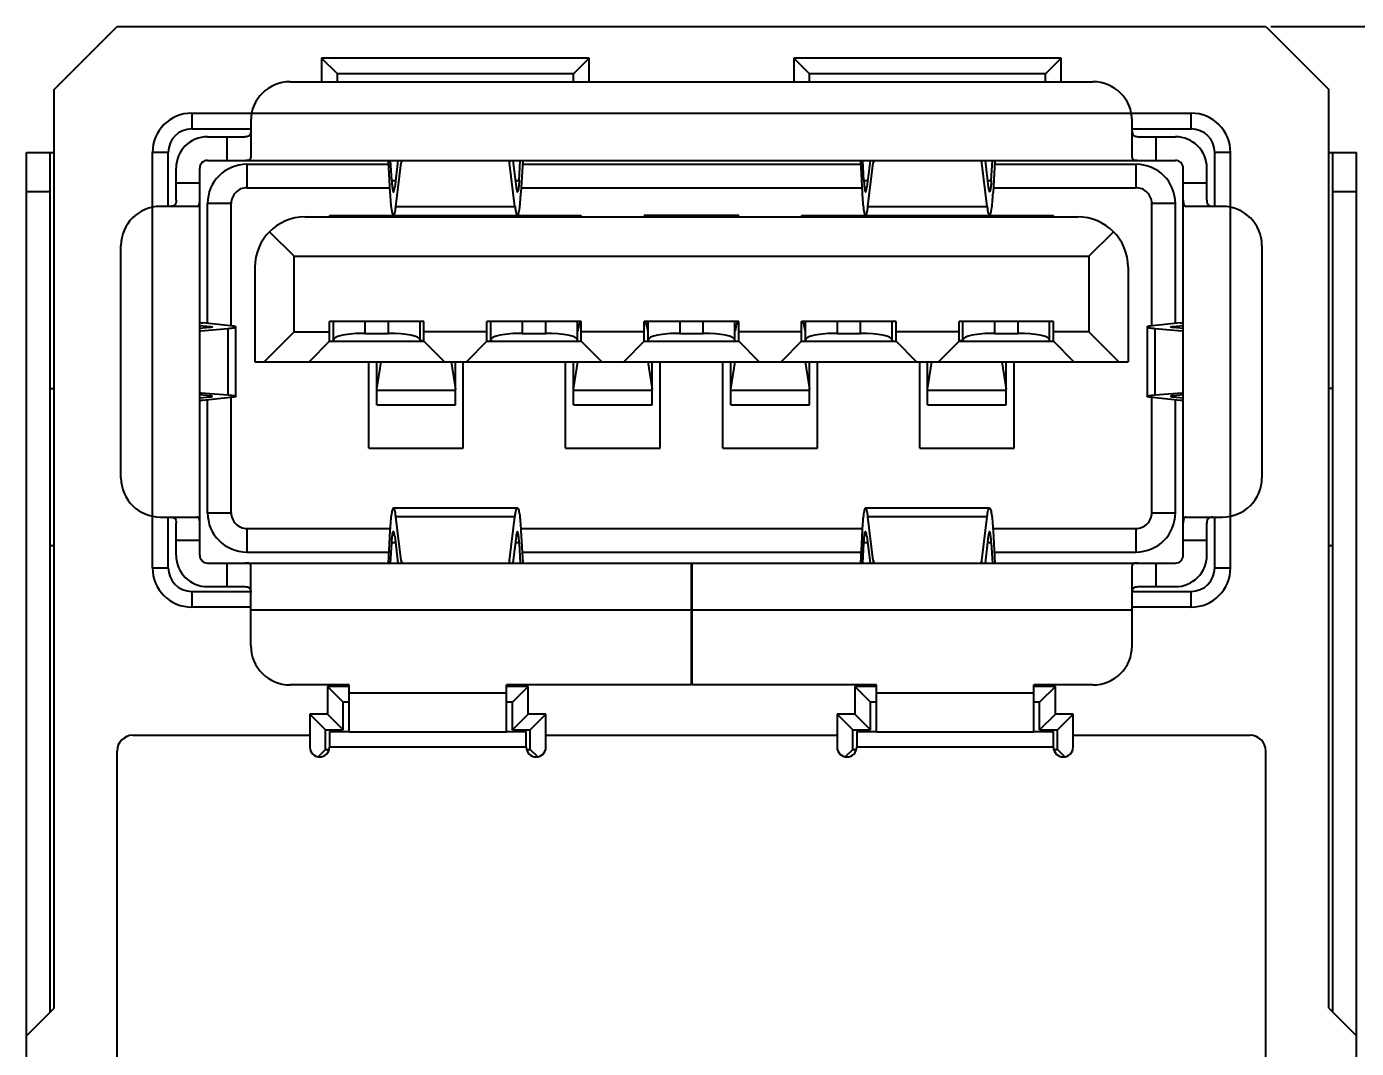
# Model space of a CAD drawing. Header units: millimetres. Extents: x 15 to 418, y 12 to 300.
# Drawn here: x 147.51 to 164.41, y 62.66 to 75.65 of the extents above; entities that cross this region are included whole.
import ezdxf

# ---------------------------------------------------------------- set-up
doc = ezdxf.new("R2010")
doc.units = ezdxf.units.MM
doc.header["$LTSCALE"] = 23.1
doc.layers.get('0').update_dxf_attribs({"linetype": 'CONTINUOUS'})
doc.styles.get("Standard").update_dxf_attribs({"font": 'txt', "width": 0.8})
doc.dimstyles.new('DIMSTYLE_3', dxfattribs={"dimtxt": 4, "dimasz": 4, "dimexe": 0.5, "dimexo": 0.0625, "dimgap": 1, "dimtad": 0, "dimtih": 1, "dimtoh": 1, "dimdec": 1, "dimdsep": 46, "dimtxsty": 'Standard', "dimblk": '_FILLED', "dimblk1": '_FILLED', "dimblk2": '_FILLED', "dimcen": 0.09, "dimadec": 0, "dimazin": 0, "dimtp": 0.01, "dimtm": 0.01, "dimtfac": 1, "dimtdec": 1, "dimtofl": 0, "dimtmove": 0, "dimatfit": 3, "dimldrblk": '_FILLED', "dimfxl": 0, "dimtolj": 1, "dimarcsym": 0})

# ---------------------------------------------------------------- blocks, each defined once
blk = doc.blocks.new('_FILLED')
at = {"color": 0, "linetype": 'ByBlock'}
blk.add_solid([(0, 0), (-1, 0.25), (-1, -0.25)], dxfattribs=at)
blk = doc.blocks.new('*D7')
at = {"color": 2, "linetype": 'Continuous', "transparency": 16777216}
for p, q in [((163.321, 75.647), (203.316, 75.647)), ((202.816, 75.647), (202.816, 62.851)), ((202.816, 50.055), (202.816, 62.851)), ((182.071, 50.055), (203.316, 50.055))]:
    blk.add_line(p, q, dxfattribs=at)
at = {"color": 2, "linetype": 'Continuous', "transparency": 16777216, "xscale": 4, "yscale": 4, "zscale": 4}
for p, rotation in [((202.816, 75.647), 90), ((202.816, 50.055), 270)]:
    blk.add_blockref('_FILLED', p, dxfattribs=dict(at, rotation=rotation))

msp = doc.modelspace()

# ---------------------------------------------------------------- linework, layer by layer
at = {"color": 6, "linetype": 'Continuous'}
for p, q in [((147.858, 74.847), (148.658, 75.647)), ((148.658, 75.647), (163.258, 75.647)), ((163.258, 75.647), (164.058, 74.847)), ((151.258, 75.247), (151.258, 74.947)), ((151.458, 75.047), (151.258, 75.247)), ((154.658, 75.247), (151.258, 75.247)), ((154.658, 75.247), (154.458, 75.047)), ((154.658, 74.947), (154.658, 75.247)), ((157.258, 75.247), (157.258, 74.947)), ((157.258, 75.247), (157.458, 75.047)), ((160.658, 75.247), (157.258, 75.247)), ((160.658, 75.247), (160.458, 75.047)), ((160.658, 74.947), (160.658, 75.247)), ((151.458, 74.947), (151.458, 75.047)), ((154.458, 75.047), (151.458, 75.047)), ((154.458, 74.947), (154.458, 75.047)), ((157.458, 74.947), (157.458, 75.047)), ((160.458, 75.047), (157.458, 75.047)), ((160.458, 74.947), (160.458, 75.047)), ((150.858, 74.947), (161.058, 74.947)), ((147.858, 63.167), (147.858, 74.847)), ((164.058, 63.167), (164.058, 74.847)), ((149.608, 74.547), (149.608, 74.347)), ((149.608, 74.547), (162.308, 74.547)), ((162.308, 74.347), (162.308, 74.547)), ((150.358, 74.447), (150.358, 73.982)), ((161.558, 73.982), (161.558, 74.447)), ((149.608, 74.347), (150.358, 74.347)), ((149.808, 74.247), (150.282, 74.247)), ((150.058, 73.947), (150.058, 74.247)), ((161.558, 74.347), (162.308, 74.347)), ((161.635, 74.247), (162.108, 74.247)), ((161.858, 74.247), (161.858, 73.947)), ((147.508, 56.155), (147.508, 74.047)), ((147.508, 74.047), (147.858, 74.047)), ((147.808, 63.117), (147.808, 74.047)), ((149.108, 68.767), (149.108, 74.048)), ((149.308, 74.047), (149.108, 74.047)), ((149.308, 73.362), (149.308, 74.047)), ((162.608, 73.362), (162.608, 74.047)), ((162.808, 74.047), (162.608, 74.047)), ((162.808, 68.767), (162.808, 74.048)), ((164.058, 74.047), (164.408, 74.047)), ((164.108, 63.117), (164.108, 74.047)), ((164.408, 56.155), (164.408, 74.047)), ((149.808, 73.947), (162.108, 73.947)), ((150.308, 73.897), (150.308, 73.597)), ((150.308, 73.897), (152.106, 73.897)), ((152.104, 73.947), (152.126, 73.532)), ((152.149, 73.69), (152.135, 73.947)), ((152.228, 73.947), (152.186, 73.604)), ((152.201, 73.36), (152.269, 73.917)), ((152.267, 73.947), (152.269, 73.917)), ((153.647, 73.917), (153.649, 73.947)), ((153.715, 73.36), (153.647, 73.917)), ((153.689, 73.947), (153.73, 73.604)), ((153.768, 73.69), (153.782, 73.947)), ((153.813, 73.947), (153.79, 73.532)), ((153.81, 73.897), (158.106, 73.897)), ((158.104, 73.947), (158.126, 73.532)), ((158.149, 73.69), (158.135, 73.947)), ((158.228, 73.947), (158.186, 73.604)), ((158.201, 73.36), (158.269, 73.917)), ((158.267, 73.947), (158.269, 73.917)), ((159.647, 73.917), (159.649, 73.947)), ((159.715, 73.36), (159.647, 73.917)), ((159.689, 73.947), (159.73, 73.604)), ((159.768, 73.69), (159.782, 73.947)), ((159.813, 73.947), (159.79, 73.532)), ((159.81, 73.897), (161.608, 73.897)), ((161.608, 73.597), (161.608, 73.897)), ((149.408, 73.439), (149.408, 73.847)), ((149.708, 68.927), (149.708, 73.847)), ((152.149, 73.69), (152.197, 73.69)), ((153.72, 73.69), (153.768, 73.69)), ((158.149, 73.69), (158.197, 73.69)), ((159.72, 73.69), (159.768, 73.69)), ((162.208, 68.927), (162.208, 73.847)), ((162.508, 73.439), (162.508, 73.847)), ((147.808, 73.547), (147.508, 73.547)), ((149.408, 73.662), (149.708, 73.662)), ((150.308, 73.597), (152.123, 73.597)), ((153.794, 73.597), (158.123, 73.597)), ((159.794, 73.597), (161.608, 73.597)), ((162.208, 73.662), (162.508, 73.662)), ((164.408, 73.547), (164.108, 73.547)), ((149.674, 73.362), (149.208, 73.362)), ((149.808, 71.874), (149.808, 73.397)), ((150.108, 73.397), (149.808, 73.397)), ((150.108, 71.844), (150.108, 73.397)), ((152.201, 73.36), (153.715, 73.36)), ((158.201, 73.36), (159.715, 73.36)), ((161.808, 71.844), (161.808, 73.397)), ((162.108, 73.397), (161.808, 73.397)), ((162.108, 71.874), (162.108, 73.397)), ((162.708, 73.362), (162.243, 73.362)), ((151.048, 73.227), (160.868, 73.227)), ((151.358, 73.247), (151.358, 73.227)), ((151.358, 73.247), (154.558, 73.247)), ((152.558, 73.227), (152.558, 73.247)), ((153.358, 73.247), (153.358, 73.227)), ((154.558, 73.227), (154.558, 73.247)), ((155.358, 73.247), (155.358, 73.227)), ((156.558, 73.247), (155.358, 73.247)), ((156.558, 73.227), (156.558, 73.247)), ((157.358, 73.247), (157.358, 73.227)), ((157.358, 73.247), (160.558, 73.247)), ((158.558, 73.227), (158.558, 73.247)), ((159.358, 73.247), (159.358, 73.227)), ((160.558, 73.227), (160.558, 73.247)), ((150.596, 73.04), (150.908, 72.727)), ((161.008, 72.727), (161.321, 73.04)), ((148.708, 69.912), (148.708, 72.862)), ((163.208, 72.862), (163.208, 69.912)), ((150.908, 71.767), (150.908, 72.727)), ((150.908, 72.727), (161.008, 72.727)), ((161.008, 72.727), (161.008, 71.767)), ((150.408, 72.587), (150.408, 71.387)), ((161.508, 72.587), (161.508, 71.387)), ((149.708, 71.848), (149.841, 71.835)), ((150.099, 71.844), (149.75, 71.88)), ((149.841, 71.821), (149.841, 71.835)), ((150.168, 70.946), (150.168, 71.828)), ((151.358, 71.647), (151.358, 71.897)), ((152.558, 71.897), (151.358, 71.897)), ((151.408, 71.647), (151.408, 71.897)), ((151.808, 71.897), (151.808, 71.747)), ((152.108, 71.747), (152.108, 71.897)), ((152.508, 71.647), (152.508, 71.897)), ((152.558, 71.647), (152.558, 71.897)), ((153.358, 71.647), (153.358, 71.897)), ((154.558, 71.897), (153.358, 71.897)), ((153.408, 71.647), (153.408, 71.897)), ((153.808, 71.897), (153.808, 71.747)), ((154.108, 71.747), (154.108, 71.897)), ((154.508, 71.647), (154.508, 71.897)), ((154.558, 71.647), (154.558, 71.897)), ((155.358, 71.647), (155.358, 71.897)), ((156.558, 71.897), (155.358, 71.897)), ((155.408, 71.647), (155.408, 71.897)), ((155.808, 71.897), (155.808, 71.747)), ((156.108, 71.747), (156.108, 71.897)), ((156.508, 71.647), (156.508, 71.897)), ((156.558, 71.647), (156.558, 71.897)), ((157.358, 71.647), (157.358, 71.897)), ((158.558, 71.897), (157.358, 71.897)), ((157.408, 71.647), (157.408, 71.897)), ((157.808, 71.897), (157.808, 71.747)), ((158.108, 71.747), (158.108, 71.897)), ((158.508, 71.647), (158.508, 71.897)), ((158.558, 71.647), (158.558, 71.897)), ((159.358, 71.647), (159.358, 71.897)), ((160.558, 71.897), (159.358, 71.897)), ((159.408, 71.647), (159.408, 71.897)), ((159.808, 71.897), (159.808, 71.747)), ((160.108, 71.747), (160.108, 71.897)), ((160.508, 71.647), (160.508, 71.897)), ((160.558, 71.647), (160.558, 71.897)), ((161.748, 71.828), (161.748, 70.946)), ((162.167, 71.88), (161.817, 71.844)), ((162.076, 71.835), (162.208, 71.848)), ((162.076, 71.835), (162.076, 71.821)), ((149.829, 71.821), (149.708, 71.811)), ((149.721, 71.781), (150.07, 71.81)), ((150.07, 70.965), (150.07, 71.81)), ((150.528, 71.387), (150.908, 71.767)), ((150.908, 71.767), (151.358, 71.767)), ((151.808, 71.747), (152.108, 71.747)), ((152.508, 71.657), (152.558, 71.657)), ((153.358, 71.767), (152.558, 71.767)), ((153.808, 71.747), (154.108, 71.747)), ((155.358, 71.767), (154.558, 71.767)), ((155.808, 71.747), (156.108, 71.747)), ((157.358, 71.767), (156.558, 71.767)), ((157.808, 71.747), (158.108, 71.747)), ((159.358, 71.767), (158.558, 71.767)), ((159.358, 71.657), (159.408, 71.657)), ((159.808, 71.747), (160.108, 71.747)), ((161.008, 71.767), (160.558, 71.767)), ((161.388, 71.387), (161.008, 71.767)), ((161.846, 71.81), (161.846, 70.965)), ((161.846, 71.81), (162.195, 71.781)), ((162.208, 71.811), (162.088, 71.821)), ((151.358, 71.647), (151.098, 71.387)), ((151.358, 71.647), (152.558, 71.647)), ((152.818, 71.387), (152.558, 71.647)), ((153.358, 71.647), (153.098, 71.387)), ((153.358, 71.647), (154.558, 71.647)), ((154.818, 71.387), (154.558, 71.647)), ((155.358, 71.647), (155.098, 71.387)), ((155.358, 71.647), (156.558, 71.647)), ((156.818, 71.387), (156.558, 71.647)), ((157.358, 71.647), (157.098, 71.387)), ((157.358, 71.647), (158.558, 71.647)), ((158.818, 71.387), (158.558, 71.647)), ((159.358, 71.647), (159.098, 71.387)), ((159.358, 71.647), (160.558, 71.647)), ((160.558, 71.647), (160.818, 71.387)), ((150.408, 71.387), (161.508, 71.387)), ((151.858, 70.287), (151.858, 71.387)), ((151.958, 71.037), (152.013, 71.387)), ((151.958, 71.037), (151.958, 71.387)), ((152.904, 71.387), (152.959, 71.037)), ((152.959, 71.024), (152.959, 71.387)), ((153.058, 70.287), (153.058, 71.387)), ((154.358, 70.287), (154.358, 71.387)), ((154.458, 71.037), (154.513, 71.387)), ((154.458, 71.037), (154.458, 71.387)), ((155.404, 71.387), (155.459, 71.037)), ((155.459, 71.024), (155.459, 71.387)), ((155.558, 70.287), (155.558, 71.387)), ((156.358, 70.287), (156.358, 71.387)), ((156.458, 71.037), (156.513, 71.387)), ((156.458, 71.037), (156.458, 71.387)), ((157.404, 71.387), (157.459, 71.037)), ((157.459, 71.024), (157.459, 71.387)), ((157.558, 70.287), (157.558, 71.387)), ((158.858, 70.287), (158.858, 71.387)), ((158.958, 71.037), (159.013, 71.387)), ((158.958, 71.037), (158.958, 71.387)), ((159.904, 71.387), (159.959, 71.037)), ((159.959, 71.024), (159.959, 71.387)), ((160.058, 70.287), (160.058, 71.387)), ((147.808, 71.047), (147.858, 71.047)), ((149.721, 70.993), (150.07, 70.965)), ((151.958, 71.024), (151.958, 71.037)), ((151.958, 70.837), (151.958, 71.024)), ((151.958, 71.024), (152.959, 71.024)), ((152.958, 70.837), (152.959, 71.024)), ((154.458, 71.024), (154.458, 71.037)), ((154.458, 70.837), (154.458, 71.024)), ((154.458, 71.024), (155.459, 71.024)), ((155.458, 70.837), (155.459, 71.024)), ((156.458, 71.024), (156.458, 71.037)), ((156.458, 70.837), (156.458, 71.024)), ((156.458, 71.024), (157.459, 71.024)), ((157.458, 70.837), (157.459, 71.024)), ((158.958, 71.024), (158.958, 71.037)), ((158.958, 70.837), (158.958, 71.024)), ((158.958, 71.024), (159.959, 71.024)), ((159.958, 70.837), (159.959, 71.024)), ((161.846, 70.965), (162.195, 70.993)), ((164.108, 71.047), (164.058, 71.047)), ((149.829, 70.954), (149.708, 70.964)), ((149.708, 70.926), (149.841, 70.94)), ((150.099, 70.931), (149.75, 70.895)), ((149.808, 69.467), (149.808, 70.901)), ((149.841, 70.94), (149.841, 70.954)), ((150.108, 69.467), (150.108, 70.931)), ((151.958, 70.837), (152.958, 70.837)), ((154.458, 70.837), (155.458, 70.837)), ((156.458, 70.837), (157.458, 70.837)), ((158.958, 70.837), (159.958, 70.837)), ((161.808, 69.467), (161.808, 70.931)), ((162.167, 70.895), (161.817, 70.931)), ((162.076, 70.954), (162.076, 70.94)), ((162.076, 70.94), (162.208, 70.926)), ((162.208, 70.964), (162.088, 70.954)), ((162.108, 69.467), (162.108, 70.901)), ((151.858, 70.287), (153.058, 70.287)), ((154.358, 70.287), (155.558, 70.287)), ((156.358, 70.287), (157.558, 70.287)), ((158.858, 70.287), (160.058, 70.287)), ((149.808, 69.467), (150.108, 69.467)), ((153.746, 69.527), (152.171, 69.527)), ((159.746, 69.527), (158.171, 69.527)), ((161.808, 69.467), (162.108, 69.467)), ((149.208, 69.412), (149.674, 69.412)), ((149.308, 68.767), (149.308, 69.412)), ((149.408, 68.927), (149.408, 69.336)), ((152.269, 68.858), (152.201, 69.415)), ((153.715, 69.415), (152.201, 69.415)), ((153.647, 68.858), (153.715, 69.415)), ((158.269, 68.858), (158.201, 69.415)), ((159.715, 69.415), (158.201, 69.415)), ((159.647, 68.858), (159.715, 69.415)), ((162.243, 69.412), (162.708, 69.412)), ((162.508, 68.927), (162.508, 69.336)), ((162.608, 68.767), (162.608, 69.412)), ((150.308, 69.267), (150.308, 68.967)), ((150.308, 69.267), (152.126, 69.267)), ((152.126, 69.243), (152.104, 68.827)), ((152.186, 69.171), (152.228, 68.827)), ((153.73, 69.171), (153.689, 68.827)), ((153.79, 69.267), (158.126, 69.267)), ((153.79, 69.243), (153.813, 68.827)), ((158.126, 69.243), (158.104, 68.827)), ((158.186, 69.171), (158.228, 68.827)), ((159.73, 69.171), (159.689, 68.827)), ((159.79, 69.267), (161.608, 69.267)), ((159.79, 69.243), (159.813, 68.827)), ((161.608, 68.967), (161.608, 69.267)), ((147.858, 69.047), (147.808, 69.047)), ((149.708, 69.112), (149.408, 69.112)), ((150.308, 68.967), (152.111, 68.967)), ((152.135, 68.827), (152.149, 69.085)), ((152.197, 69.085), (152.149, 69.085)), ((153.768, 69.085), (153.72, 69.085)), ((153.768, 69.085), (153.782, 68.827)), ((153.805, 68.967), (158.111, 68.967)), ((158.135, 68.827), (158.149, 69.085)), ((158.197, 69.085), (158.149, 69.085)), ((159.768, 69.085), (159.72, 69.085)), ((159.768, 69.085), (159.782, 68.827)), ((159.805, 68.967), (161.608, 68.967)), ((162.508, 69.112), (162.208, 69.112)), ((164.108, 69.047), (164.058, 69.047)), ((149.808, 68.827), (162.108, 68.827)), ((150.058, 68.527), (150.058, 68.827)), ((150.358, 67.777), (150.358, 68.793)), ((152.269, 68.858), (152.267, 68.827)), ((153.649, 68.827), (153.647, 68.858)), ((155.958, 67.277), (155.958, 68.827)), ((155.968, 67.277), (155.968, 68.827)), ((158.269, 68.858), (158.267, 68.827)), ((159.649, 68.827), (159.647, 68.858)), ((161.558, 67.777), (161.558, 68.793)), ((161.858, 68.827), (161.858, 68.527)), ((149.108, 68.767), (149.308, 68.767)), ((162.608, 68.767), (162.808, 68.767)), ((149.608, 68.467), (149.608, 68.267)), ((149.608, 68.467), (150.358, 68.467)), ((149.808, 68.527), (150.282, 68.527)), ((155.958, 68.527), (155.968, 68.527)), ((155.958, 68.467), (155.968, 68.467)), ((161.558, 68.467), (162.308, 68.467)), ((161.635, 68.527), (162.108, 68.527)), ((162.308, 68.267), (162.308, 68.467)), ((150.358, 68.267), (149.608, 68.267)), ((155.958, 68.227), (150.358, 68.227)), ((155.958, 68.267), (155.968, 68.267)), ((161.558, 68.227), (155.968, 68.227)), ((162.308, 68.267), (161.558, 68.267)), ((151.608, 67.277), (150.858, 67.277)), ((151.608, 66.677), (151.608, 67.277)), ((153.608, 66.677), (153.608, 67.277)), ((155.958, 67.277), (153.608, 67.277)), ((158.308, 67.277), (155.968, 67.277)), ((158.308, 66.677), (158.308, 67.277)), ((161.058, 67.277), (160.308, 67.277)), ((160.308, 66.677), (160.308, 67.277)), ((151.333, 67.257), (151.333, 66.907)), ((151.533, 67.057), (151.333, 67.257)), ((151.608, 67.257), (151.333, 67.257)), ((151.608, 67.177), (153.608, 67.177)), ((153.883, 67.257), (153.608, 67.257)), ((153.883, 67.257), (153.683, 67.057)), ((153.883, 66.907), (153.883, 67.257)), ((158.033, 67.257), (158.033, 66.907)), ((158.308, 67.257), (158.033, 67.257)), ((158.233, 67.057), (158.033, 67.257)), ((158.308, 67.177), (160.308, 67.177)), ((160.583, 67.257), (160.308, 67.257)), ((160.583, 67.257), (160.383, 67.057)), ((160.583, 66.907), (160.583, 67.257)), ((151.533, 66.707), (151.533, 67.057)), ((151.608, 67.057), (151.533, 67.057)), ((153.683, 67.057), (153.608, 67.057)), ((153.683, 66.707), (153.683, 67.057)), ((158.233, 66.707), (158.233, 67.057)), ((158.308, 67.057), (158.233, 67.057)), ((160.383, 67.057), (160.308, 67.057)), ((160.383, 66.707), (160.383, 67.057)), ((151.108, 66.907), (151.108, 66.487)), ((151.308, 66.707), (151.108, 66.907)), ((151.333, 66.907), (151.108, 66.907)), ((151.533, 66.707), (151.333, 66.907)), ((153.683, 66.707), (153.883, 66.907)), ((154.108, 66.907), (153.883, 66.907)), ((154.108, 66.907), (153.908, 66.707)), ((154.108, 66.487), (154.108, 66.907)), ((157.808, 66.907), (157.808, 66.487)), ((158.033, 66.907), (157.808, 66.907)), ((158.008, 66.707), (157.808, 66.907)), ((158.233, 66.707), (158.033, 66.907)), ((160.383, 66.707), (160.583, 66.907)), ((160.808, 66.907), (160.583, 66.907)), ((160.808, 66.907), (160.608, 66.707)), ((160.808, 66.487), (160.808, 66.907)), ((148.858, 66.637), (151.108, 66.637)), ((151.308, 66.457), (151.308, 66.707)), ((151.308, 66.707), (151.533, 66.707)), ((151.358, 66.687), (151.358, 66.487)), ((151.358, 66.687), (151.608, 66.687)), ((153.608, 66.677), (151.608, 66.677)), ((153.608, 66.687), (153.858, 66.687)), ((153.683, 66.707), (153.908, 66.707)), ((153.858, 66.487), (153.858, 66.687)), ((153.908, 66.457), (153.908, 66.707)), ((154.108, 66.637), (157.808, 66.637)), ((158.008, 66.457), (158.008, 66.707)), ((158.008, 66.707), (158.233, 66.707)), ((158.058, 66.687), (158.058, 66.487)), ((158.058, 66.687), (158.308, 66.687)), ((160.308, 66.677), (158.308, 66.677)), ((160.308, 66.687), (160.558, 66.687)), ((160.383, 66.707), (160.608, 66.707)), ((160.558, 66.487), (160.558, 66.687)), ((160.608, 66.457), (160.608, 66.707)), ((160.808, 66.637), (163.058, 66.637)), ((148.658, 62.487), (148.658, 66.437)), ((151.217, 66.366), (151.308, 66.457)), ((151.308, 66.457), (151.352, 66.457)), ((153.858, 66.487), (151.358, 66.487)), ((153.864, 66.457), (153.908, 66.457)), ((153.908, 66.457), (154, 66.366)), ((157.917, 66.366), (158.008, 66.457)), ((158.008, 66.457), (158.052, 66.457)), ((160.558, 66.487), (158.058, 66.487)), ((160.564, 66.457), (160.608, 66.457)), ((160.608, 66.457), (160.7, 66.366)), ((163.258, 62.487), (163.258, 66.437)), ((147.508, 62.817), (147.858, 63.167)), ((164.058, 63.167), (164.408, 62.817))]:
    msp.add_line(p, q, dxfattribs=at)
for centre, radius, start, end in [((150.858, 74.447), 0.5, 90, 180), ((161.058, 74.447), 0.5, 0, 90), ((149.608, 74.047), 0.5, 90.0195, 179.9789), ((162.308, 74.047), 0.5, 0.0167, 89.9805), ((149.608, 74.047), 0.3, 90, 180), ((149.808, 73.847), 0.4, 90, 180), ((162.108, 73.847), 0.4, 0, 90), ((162.308, 74.047), 0.3, 0, 90), ((149.808, 73.847), 0.1, 90, 180), ((150.308, 73.397), 0.5, 90, 180), ((161.608, 73.397), 0.5, 360, 90), ((162.108, 73.847), 0.1, 0, 90), ((150.308, 73.398), 0.2, 89.9901, 180.0106), ((161.608, 73.398), 0.2, 359.9874, 90.0088), ((149.208, 72.862), 0.5, 90, 180), ((162.708, 72.862), 0.5, 0, 90), ((151.048, 72.587), 0.64, 90, 180), ((160.868, 72.587), 0.64, 0, 90), ((149.208, 69.912), 0.5, 180, 270), ((162.708, 69.912), 0.5, 270, 360), ((150.308, 69.467), 0.5, 180, 270), ((150.308, 69.467), 0.2, 179.9896, 270.0041), ((161.608, 69.467), 0.5, 270, 360), ((161.608, 69.467), 0.2, 269.9884, 0.0088), ((149.808, 68.927), 0.4, 180, 270), ((149.808, 68.927), 0.1, 180, 270), ((162.108, 68.927), 0.4, 270, 360), ((162.108, 68.927), 0.1, 270, 360), ((149.608, 68.767), 0.5, 180.0098, 269.9906), ((149.608, 68.767), 0.3, 180, 270), ((162.308, 68.767), 0.5, 270.01, 359.9891), ((162.308, 68.767), 0.3, 270, 360), ((150.858, 67.777), 0.5, 180, 270), ((161.058, 67.777), 0.5, 270, 360), ((148.858, 66.437), 0.2, 90, 180), ((163.058, 66.437), 0.2, 0, 90), ((151.233, 66.487), 0.125, 180, 360), ((153.983, 66.487), 0.125, 180, 360), ((157.933, 66.487), 0.125, 180, 360), ((160.683, 66.487), 0.125, 180, 360)]:
    msp.add_arc(centre, radius, start, end, dxfattribs=at)
for centre, major_axis, ratio, start_param, end_param in [((152.469, 73.909), (0.2, 0), 0.58315, 2.802812, 3.070779), ((153.448, 73.909), (0.2, 0), 0.58315, 0.070814, 0.339533), ((158.469, 73.909), (0.2, 0), 0.58315, 2.799207, 3.070779), ((159.448, 73.909), (0.2, 0), 0.58315, 0.070814, 0.339533), ((150.008, 71.89), (0.3, 0), 0.061163, -3.141593, -2.609981), ((161.908, 71.89), (0.3, 0), 0.061163, -0.531611, 0), ((149.727, 71.582), (0, 0.2), 0.59457, 0.049088, 0.162159), ((151.808, 71.667), (0.4, 0), 0.2, 1.570796, 3.141593), ((152.108, 71.667), (0.4, 0), 0.2, 0, 1.570796), ((153.808, 71.667), (0.4, 0), 0.2, 1.570796, 3.141593), ((154.108, 71.667), (0.4, 0), 0.2, 0, 1.570796), ((155.808, 71.667), (0.4, 0), 0.2, 1.570796, 3.141593), ((156.108, 71.667), (0.4, 0), 0.2, 0, 1.570796), ((157.808, 71.667), (0.4, 0), 0.2, 1.570796, 3.141593), ((158.108, 71.667), (0.4, 0), 0.2, 0, 1.570796), ((159.808, 71.667), (0.4, 0), 0.2, 1.570796, 3.141593), ((160.108, 71.667), (0.4, 0), 0.2, 0, 1.570796), ((162.189, 71.582), (0, 0.2), 0.59457, -0.162028, -0.049088), ((149.727, 71.193), (0, 0.2), 0.59457, -3.303625, -3.19068), ((162.189, 71.193), (0, 0.2), 0.59457, -3.092505, -2.979553), ((150.008, 70.885), (0.3, 0), 0.061163, 2.609981, 3.141593), ((161.908, 70.885), (0.3, 0), 0.061163, 0, 0.531611), ((152.469, 68.866), (0.2, 0), 0.58315, -3.070779, -2.79916), ((153.448, 68.866), (0.2, 0), 0.58315, -0.342386, -0.070814), ((158.469, 68.866), (0.2, 0), 0.58315, -3.070779, -2.79916), ((159.448, 68.866), (0.2, 0), 0.58315, -0.342386, -0.070814)]:
    msp.add_ellipse(centre, major_axis=major_axis, ratio=ratio, start_param=start_param, end_param=end_param, dxfattribs=at)
for points, knots in [([(150.358, 74.324), (150.358, 74.312), (150.357, 74.291), (150.343, 74.262), (150.315, 74.248), (150.294, 74.247), (150.282, 74.247)], [0, 0, 0, 0, 0.279017, 0.500101, 0.720835, 1, 1, 1, 1]), ([(161.558, 74.324), (161.558, 74.312), (161.559, 74.291), (161.573, 74.262), (161.602, 74.249), (161.623, 74.247), (161.635, 74.247)], [0, 0, 0, 0, 0.279166, 0.499902, 0.720984, 1, 1, 1, 1]), ([(150.282, 73.947), (150.293, 73.947), (150.312, 73.948), (150.337, 73.953), (150.355, 73.964), (150.358, 73.976), (150.358, 73.982)], [0, 0, 0, 0, 0.356605, 0.623855, 0.819248, 1, 1, 1, 1]), ([(161.558, 73.982), (161.558, 73.976), (161.562, 73.964), (161.579, 73.953), (161.604, 73.948), (161.624, 73.947), (161.635, 73.947)], [0, 0, 0, 0, 0.180753, 0.376145, 0.643395, 1, 1, 1, 1]), ([(152.149, 73.69), (152.15, 73.67), (152.152, 73.635), (152.156, 73.595), (152.161, 73.571), (152.164, 73.558), (152.166, 73.551), (152.169, 73.547), (152.171, 73.547)], [0, 0, 0, 0, 0.407293, 0.718279, 0.83243, 0.917074, 0.971694, 1, 1, 1, 1]), ([(153.768, 73.69), (153.767, 73.67), (153.765, 73.635), (153.76, 73.595), (153.756, 73.57), (153.753, 73.558), (153.75, 73.551), (153.747, 73.547), (153.746, 73.547)], [0, 0, 0, 0, 0.40684, 0.718832, 0.833097, 0.91752, 0.971812, 1, 1, 1, 1]), ([(158.149, 73.69), (158.15, 73.67), (158.152, 73.635), (158.156, 73.595), (158.161, 73.571), (158.164, 73.558), (158.166, 73.551), (158.169, 73.547), (158.171, 73.547)], [0, 0, 0, 0, 0.407293, 0.718279, 0.83243, 0.917074, 0.971694, 1, 1, 1, 1]), ([(159.768, 73.69), (159.767, 73.67), (159.765, 73.635), (159.76, 73.595), (159.756, 73.57), (159.753, 73.558), (159.75, 73.551), (159.747, 73.547), (159.746, 73.547)], [0, 0, 0, 0, 0.406855, 0.718862, 0.833145, 0.917566, 0.971824, 1, 1, 1, 1]), ([(152.126, 73.532), (152.128, 73.492), (152.133, 73.423), (152.142, 73.342), (152.15, 73.293), (152.156, 73.272), (152.161, 73.259), (152.164, 73.252), (152.168, 73.247), (152.171, 73.247)], [0, 0, 0, 0, 0.406905, 0.718769, 0.833033, 0.917477, 0.948334, 0.971839, 1, 1, 1, 1]), ([(152.171, 73.547), (152.173, 73.547), (152.177, 73.553), (152.179, 73.564), (152.183, 73.582), (152.185, 73.596), (152.186, 73.604)], [0, 0, 0, 0, 0.092287, 0.286405, 0.590125, 1, 1, 1, 1]), ([(153.73, 73.604), (153.731, 73.596), (153.733, 73.582), (153.737, 73.564), (153.74, 73.553), (153.744, 73.547), (153.746, 73.547)], [0, 0, 0, 0, 0.409876, 0.713597, 0.907714, 1, 1, 1, 1]), ([(153.746, 73.247), (153.748, 73.247), (153.753, 73.252), (153.756, 73.259), (153.761, 73.272), (153.766, 73.293), (153.775, 73.342), (153.783, 73.423), (153.788, 73.492), (153.79, 73.532)], [0, 0, 0, 0, 0.028184, 0.051719, 0.0826, 0.167038, 0.281267, 0.593125, 1, 1, 1, 1]), ([(158.126, 73.532), (158.128, 73.492), (158.133, 73.423), (158.142, 73.342), (158.15, 73.293), (158.156, 73.272), (158.161, 73.259), (158.164, 73.252), (158.168, 73.247), (158.171, 73.247)], [0, 0, 0, 0, 0.406878, 0.718733, 0.832961, 0.917398, 0.948279, 0.971815, 1, 1, 1, 1]), ([(158.171, 73.547), (158.173, 73.547), (158.177, 73.553), (158.179, 73.564), (158.183, 73.582), (158.185, 73.596), (158.186, 73.604)], [0, 0, 0, 0, 0.092287, 0.286405, 0.590125, 1, 1, 1, 1]), ([(159.73, 73.604), (159.731, 73.596), (159.733, 73.582), (159.737, 73.564), (159.74, 73.553), (159.744, 73.547), (159.746, 73.547)], [0, 0, 0, 0, 0.409943, 0.713703, 0.907771, 1, 1, 1, 1]), ([(159.746, 73.247), (159.748, 73.247), (159.753, 73.252), (159.756, 73.259), (159.761, 73.272), (159.766, 73.293), (159.775, 73.342), (159.783, 73.423), (159.788, 73.492), (159.79, 73.532)], [0, 0, 0, 0, 0.028184, 0.051719, 0.0826, 0.167037, 0.281266, 0.593124, 1, 1, 1, 1]), ([(149.408, 73.439), (149.408, 73.427), (149.407, 73.406), (149.393, 73.377), (149.365, 73.364), (149.344, 73.362), (149.332, 73.362)], [0, 0, 0, 0, 0.279166, 0.499902, 0.720984, 1, 1, 1, 1]), ([(149.674, 73.362), (149.68, 73.362), (149.692, 73.366), (149.703, 73.384), (149.708, 73.409), (149.708, 73.428), (149.708, 73.439)], [0, 0, 0, 0, 0.180752, 0.376145, 0.643395, 1, 1, 1, 1]), ([(152.171, 73.247), (152.174, 73.247), (152.179, 73.255), (152.183, 73.265), (152.189, 73.284), (152.196, 73.316), (152.2, 73.344), (152.201, 73.36)], [0, 0, 0, 0, 0.0914, 0.174244, 0.284797, 0.589203, 1, 1, 1, 1]), ([(153.715, 73.36), (153.717, 73.344), (153.721, 73.316), (153.727, 73.284), (153.733, 73.265), (153.737, 73.255), (153.742, 73.247), (153.746, 73.247)], [0, 0, 0, 0, 0.410705, 0.714994, 0.825537, 0.908464, 1, 1, 1, 1]), ([(158.171, 73.247), (158.174, 73.247), (158.179, 73.255), (158.183, 73.265), (158.189, 73.284), (158.196, 73.316), (158.2, 73.344), (158.201, 73.36)], [0, 0, 0, 0, 0.091537, 0.174465, 0.285007, 0.589296, 1, 1, 1, 1]), ([(159.715, 73.36), (159.717, 73.344), (159.721, 73.316), (159.727, 73.284), (159.733, 73.265), (159.737, 73.255), (159.742, 73.247), (159.746, 73.247)], [0, 0, 0, 0, 0.410704, 0.714993, 0.825536, 0.908463, 1, 1, 1, 1]), ([(162.208, 73.439), (162.208, 73.428), (162.209, 73.409), (162.214, 73.384), (162.225, 73.366), (162.237, 73.362), (162.243, 73.362)], [0, 0, 0, 0, 0.356605, 0.623856, 0.819248, 1, 1, 1, 1]), ([(162.508, 73.439), (162.508, 73.427), (162.509, 73.406), (162.523, 73.377), (162.552, 73.363), (162.573, 73.362), (162.585, 73.362)], [0, 0, 0, 0, 0.279018, 0.500101, 0.720835, 1, 1, 1, 1]), ([(149.868, 71.828), (149.868, 71.827), (149.864, 71.826), (149.857, 71.824), (149.844, 71.823), (149.835, 71.822), (149.829, 71.821)], [0, 0, 0, 0, 0.079061, 0.271428, 0.580647, 1, 1, 1, 1]), ([(149.841, 71.835), (149.845, 71.834), (149.851, 71.833), (149.86, 71.832), (149.865, 71.831), (149.868, 71.829), (149.868, 71.828)], [0, 0, 0, 0, 0.41832, 0.725053, 0.91652, 1, 1, 1, 1]), ([(150.07, 71.81), (150.084, 71.811), (150.109, 71.814), (150.139, 71.818), (150.158, 71.822), (150.166, 71.825), (150.168, 71.827), (150.168, 71.828)], [0, 0, 0, 0, 0.418305, 0.726751, 0.918637, 0.97129, 1, 1, 1, 1]), ([(150.168, 71.828), (150.168, 71.83), (150.161, 71.834), (150.149, 71.837), (150.126, 71.841), (150.109, 71.843), (150.099, 71.844)], [0, 0, 0, 0, 0.08348, 0.274946, 0.581679, 1, 1, 1, 1]), ([(154.525, 71.842), (154.524, 71.837), (154.518, 71.816), (154.514, 71.794), (154.512, 71.777)], [0, 0, 0, 0, 0.224778, 1, 1, 1, 1]), ([(154.54, 71.885), (154.539, 71.882), (154.533, 71.868), (154.528, 71.853), (154.525, 71.842)], [0, 0, 0, 0, 0.211082, 1, 1, 1, 1]), ([(154.551, 71.9), (154.55, 71.899), (154.546, 71.895), (154.543, 71.889), (154.54, 71.885)], [0, 0, 0, 0, 0.215943, 1, 1, 1, 1]), ([(155.376, 71.885), (155.375, 71.886), (155.372, 71.892), (155.369, 71.897), (155.366, 71.9)], [0, 0, 0, 0, 0.285589, 1, 1, 1, 1]), ([(155.392, 71.842), (155.391, 71.846), (155.386, 71.861), (155.381, 71.875), (155.376, 71.885)], [0, 0, 0, 0, 0.289072, 1, 1, 1, 1]), ([(155.405, 71.777), (155.404, 71.783), (155.4, 71.805), (155.396, 71.826), (155.392, 71.842)], [0, 0, 0, 0, 0.274164, 1, 1, 1, 1]), ([(156.525, 71.842), (156.524, 71.837), (156.518, 71.816), (156.514, 71.794), (156.512, 71.777)], [0, 0, 0, 0, 0.224778, 1, 1, 1, 1]), ([(156.54, 71.885), (156.539, 71.882), (156.533, 71.868), (156.528, 71.853), (156.525, 71.842)], [0, 0, 0, 0, 0.211082, 1, 1, 1, 1]), ([(156.551, 71.9), (156.55, 71.899), (156.546, 71.895), (156.543, 71.889), (156.54, 71.885)], [0, 0, 0, 0, 0.215943, 1, 1, 1, 1]), ([(157.376, 71.885), (157.375, 71.886), (157.372, 71.892), (157.369, 71.897), (157.366, 71.9)], [0, 0, 0, 0, 0.285589, 1, 1, 1, 1]), ([(157.392, 71.842), (157.391, 71.846), (157.386, 71.861), (157.381, 71.875), (157.376, 71.885)], [0, 0, 0, 0, 0.289072, 1, 1, 1, 1]), ([(157.405, 71.777), (157.404, 71.783), (157.4, 71.805), (157.396, 71.826), (157.392, 71.842)], [0, 0, 0, 0, 0.274164, 1, 1, 1, 1]), ([(161.817, 71.844), (161.807, 71.843), (161.79, 71.841), (161.768, 71.837), (161.756, 71.834), (161.748, 71.83), (161.748, 71.828)], [0, 0, 0, 0, 0.418321, 0.725054, 0.91652, 1, 1, 1, 1]), ([(161.748, 71.828), (161.748, 71.827), (161.75, 71.825), (161.759, 71.822), (161.777, 71.818), (161.808, 71.814), (161.832, 71.811), (161.846, 71.81)], [0, 0, 0, 0, 0.02871, 0.081363, 0.273249, 0.581695, 1, 1, 1, 1]), ([(162.048, 71.828), (162.048, 71.829), (162.051, 71.831), (162.056, 71.832), (162.065, 71.833), (162.072, 71.834), (162.076, 71.835)], [0, 0, 0, 0, 0.08348, 0.274947, 0.58168, 1, 1, 1, 1]), ([(162.088, 71.821), (162.082, 71.822), (162.072, 71.823), (162.06, 71.824), (162.053, 71.826), (162.048, 71.827), (162.048, 71.828)], [0, 0, 0, 0, 0.419353, 0.728572, 0.920939, 1, 1, 1, 1]), ([(149.868, 70.946), (149.868, 70.948), (149.864, 70.949), (149.857, 70.951), (149.844, 70.952), (149.835, 70.953), (149.829, 70.954)], [0, 0, 0, 0, 0.079992, 0.27328, 0.581703, 1, 1, 1, 1]), ([(149.841, 70.94), (149.845, 70.941), (149.851, 70.941), (149.86, 70.943), (149.865, 70.944), (149.868, 70.946), (149.868, 70.946)], [0, 0, 0, 0, 0.417604, 0.723805, 0.915918, 1, 1, 1, 1]), ([(150.07, 70.965), (150.084, 70.964), (150.109, 70.961), (150.139, 70.957), (150.158, 70.953), (150.166, 70.95), (150.168, 70.947), (150.168, 70.946)], [0, 0, 0, 0, 0.417258, 0.724915, 0.917723, 0.971081, 1, 1, 1, 1]), ([(150.168, 70.946), (150.168, 70.944), (150.161, 70.941), (150.149, 70.938), (150.126, 70.934), (150.109, 70.932), (150.099, 70.931)], [0, 0, 0, 0, 0.084082, 0.276195, 0.582396, 1, 1, 1, 1]), ([(161.748, 70.946), (161.748, 70.947), (161.751, 70.95), (161.759, 70.953), (161.778, 70.957), (161.808, 70.961), (161.832, 70.964), (161.846, 70.965)], [0, 0, 0, 0, 0.028919, 0.082277, 0.275085, 0.582742, 1, 1, 1, 1]), ([(161.817, 70.931), (161.807, 70.932), (161.79, 70.934), (161.768, 70.938), (161.756, 70.941), (161.748, 70.944), (161.748, 70.946)], [0, 0, 0, 0, 0.417604, 0.723805, 0.915918, 1, 1, 1, 1]), ([(162.088, 70.954), (162.082, 70.953), (162.072, 70.952), (162.06, 70.951), (162.053, 70.949), (162.048, 70.948), (162.048, 70.946)], [0, 0, 0, 0, 0.418297, 0.72672, 0.920008, 1, 1, 1, 1]), ([(162.048, 70.946), (162.048, 70.946), (162.051, 70.944), (162.056, 70.943), (162.065, 70.941), (162.072, 70.941), (162.076, 70.94)], [0, 0, 0, 0, 0.084082, 0.276195, 0.582396, 1, 1, 1, 1]), ([(152.171, 69.527), (152.168, 69.527), (152.164, 69.523), (152.161, 69.516), (152.156, 69.503), (152.15, 69.482), (152.142, 69.433), (152.133, 69.352), (152.128, 69.282), (152.126, 69.243)], [0, 0, 0, 0, 0.028184, 0.051718, 0.082598, 0.167027, 0.281249, 0.593115, 1, 1, 1, 1]), ([(152.201, 69.415), (152.2, 69.431), (152.196, 69.459), (152.189, 69.491), (152.183, 69.51), (152.179, 69.52), (152.174, 69.527), (152.171, 69.527)], [0, 0, 0, 0, 0.410704, 0.714993, 0.825536, 0.908463, 1, 1, 1, 1]), ([(153.715, 69.415), (153.717, 69.431), (153.721, 69.459), (153.727, 69.491), (153.733, 69.51), (153.737, 69.52), (153.742, 69.527), (153.746, 69.527)], [0, 0, 0, 0, 0.409717, 0.713322, 0.824153, 0.907709, 1, 1, 1, 1]), ([(153.746, 69.527), (153.748, 69.527), (153.753, 69.523), (153.756, 69.516), (153.761, 69.503), (153.766, 69.481), (153.775, 69.433), (153.784, 69.352), (153.788, 69.282), (153.79, 69.243)], [0, 0, 0, 0, 0.02828, 0.051945, 0.082966, 0.167614, 0.281784, 0.592779, 1, 1, 1, 1]), ([(158.171, 69.527), (158.168, 69.527), (158.164, 69.523), (158.161, 69.516), (158.156, 69.503), (158.15, 69.482), (158.142, 69.433), (158.133, 69.352), (158.128, 69.282), (158.126, 69.243)], [0, 0, 0, 0, 0.028184, 0.051718, 0.082597, 0.167026, 0.281249, 0.593115, 1, 1, 1, 1]), ([(158.201, 69.415), (158.2, 69.431), (158.196, 69.459), (158.189, 69.491), (158.183, 69.51), (158.179, 69.52), (158.174, 69.527), (158.171, 69.527)], [0, 0, 0, 0, 0.410704, 0.714993, 0.825536, 0.908463, 1, 1, 1, 1]), ([(159.715, 69.415), (159.717, 69.431), (159.721, 69.459), (159.727, 69.491), (159.733, 69.51), (159.737, 69.52), (159.742, 69.527), (159.746, 69.527)], [0, 0, 0, 0, 0.40982, 0.713489, 0.824307, 0.907799, 1, 1, 1, 1]), ([(159.746, 69.527), (159.748, 69.527), (159.753, 69.523), (159.756, 69.516), (159.761, 69.503), (159.766, 69.481), (159.775, 69.433), (159.784, 69.352), (159.788, 69.282), (159.79, 69.243)], [0, 0, 0, 0, 0.028264, 0.051905, 0.082904, 0.167539, 0.281724, 0.592746, 1, 1, 1, 1]), ([(149.332, 69.412), (149.344, 69.412), (149.365, 69.411), (149.393, 69.398), (149.407, 69.369), (149.408, 69.348), (149.408, 69.336)], [0, 0, 0, 0, 0.279018, 0.500101, 0.720835, 1, 1, 1, 1]), ([(149.708, 69.336), (149.708, 69.347), (149.708, 69.366), (149.703, 69.391), (149.692, 69.409), (149.68, 69.412), (149.674, 69.412)], [0, 0, 0, 0, 0.356605, 0.623855, 0.819248, 1, 1, 1, 1]), ([(162.243, 69.412), (162.237, 69.412), (162.225, 69.409), (162.214, 69.391), (162.209, 69.366), (162.208, 69.347), (162.208, 69.336)], [0, 0, 0, 0, 0.180753, 0.376145, 0.643395, 1, 1, 1, 1]), ([(162.585, 69.412), (162.573, 69.412), (162.552, 69.411), (162.523, 69.398), (162.509, 69.369), (162.508, 69.348), (162.508, 69.336)], [0, 0, 0, 0, 0.279165, 0.4999, 0.720983, 1, 1, 1, 1]), ([(152.149, 69.085), (152.15, 69.105), (152.152, 69.14), (152.156, 69.18), (152.161, 69.205), (152.164, 69.217), (152.166, 69.224), (152.169, 69.227), (152.171, 69.227)], [0, 0, 0, 0, 0.406864, 0.718874, 0.833156, 0.917574, 0.971828, 1, 1, 1, 1]), ([(152.186, 69.171), (152.185, 69.179), (152.183, 69.193), (152.179, 69.211), (152.177, 69.222), (152.173, 69.227), (152.171, 69.227)], [0, 0, 0, 0, 0.409934, 0.713693, 0.907764, 1, 1, 1, 1]), ([(153.746, 69.227), (153.744, 69.227), (153.74, 69.222), (153.737, 69.211), (153.733, 69.193), (153.731, 69.179), (153.73, 69.171)], [0, 0, 0, 0, 0.092287, 0.286405, 0.590125, 1, 1, 1, 1]), ([(153.768, 69.085), (153.767, 69.105), (153.765, 69.14), (153.76, 69.18), (153.756, 69.204), (153.753, 69.217), (153.75, 69.224), (153.747, 69.227), (153.746, 69.227)], [0, 0, 0, 0, 0.407293, 0.718279, 0.83243, 0.917074, 0.971694, 1, 1, 1, 1]), ([(158.149, 69.085), (158.15, 69.105), (158.152, 69.14), (158.156, 69.18), (158.161, 69.205), (158.164, 69.217), (158.166, 69.224), (158.169, 69.227), (158.171, 69.227)], [0, 0, 0, 0, 0.406864, 0.718874, 0.833156, 0.917574, 0.971828, 1, 1, 1, 1]), ([(158.186, 69.171), (158.185, 69.179), (158.183, 69.193), (158.179, 69.211), (158.177, 69.222), (158.173, 69.227), (158.171, 69.227)], [0, 0, 0, 0, 0.409934, 0.713693, 0.907764, 1, 1, 1, 1]), ([(159.746, 69.227), (159.744, 69.227), (159.74, 69.222), (159.737, 69.211), (159.733, 69.193), (159.731, 69.179), (159.73, 69.171)], [0, 0, 0, 0, 0.092236, 0.286307, 0.590066, 1, 1, 1, 1]), ([(159.768, 69.085), (159.767, 69.105), (159.765, 69.14), (159.76, 69.18), (159.756, 69.204), (159.753, 69.217), (159.75, 69.224), (159.747, 69.227), (159.746, 69.227)], [0, 0, 0, 0, 0.407319, 0.718324, 0.832483, 0.917116, 0.971705, 1, 1, 1, 1]), ([(150.358, 68.793), (150.358, 68.799), (150.355, 68.811), (150.337, 68.822), (150.312, 68.827), (150.293, 68.827), (150.282, 68.827)], [0, 0, 0, 0, 0.180753, 0.376145, 0.643395, 1, 1, 1, 1]), ([(161.635, 68.827), (161.624, 68.827), (161.604, 68.827), (161.579, 68.822), (161.562, 68.811), (161.558, 68.799), (161.558, 68.793)], [0, 0, 0, 0, 0.356605, 0.623856, 0.819248, 1, 1, 1, 1]), ([(150.282, 68.527), (150.294, 68.527), (150.315, 68.526), (150.343, 68.513), (150.357, 68.484), (150.358, 68.463), (150.358, 68.451)], [0, 0, 0, 0, 0.279165, 0.4999, 0.720983, 1, 1, 1, 1]), ([(161.558, 68.451), (161.558, 68.463), (161.559, 68.484), (161.573, 68.513), (161.602, 68.526), (161.623, 68.527), (161.635, 68.527)], [0, 0, 0, 0, 0.279017, 0.500099, 0.720834, 1, 1, 1, 1])]:
    msp.add_open_spline(points, degree=3, knots=knots, dxfattribs=at)

# ---------------------------------------------------------------- dimensions: what is measured, and where the dimension line sits
at = {"color": 2, "linetype": 'Continuous'}
dim = msp.add_linear_dim(base=(202.816, 50.055), p1=(163.258, 75.647), p2=(182.008, 50.055), angle=270, dimstyle='DIMSTYLE_3', override={"dimtad": 1, "dimtih": 0, "dimtoh": 0}, dxfattribs=at)
dim.commit()
dim.dimension.update_dxf_attribs({"geometry": '*D7', "text_midpoint": (202.816, 56.451), "dimtype": 160})

doc.saveas('drawing.dxf')
